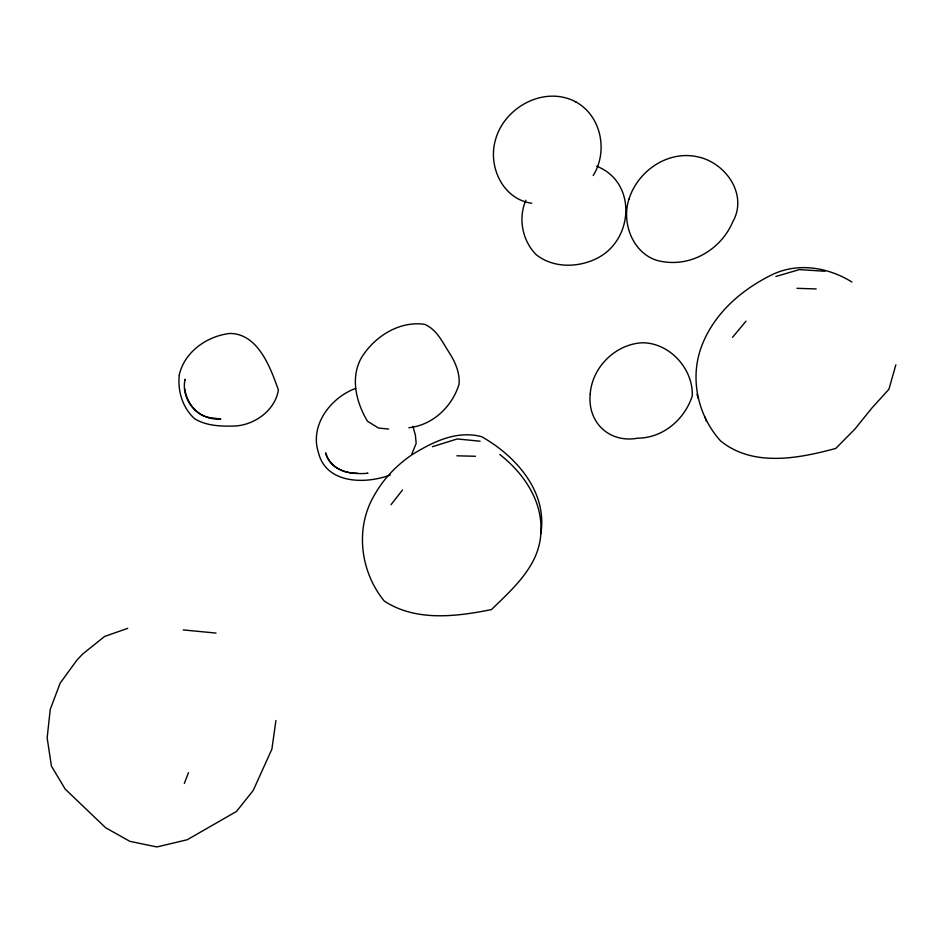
<?xml version="1.0" encoding="UTF-8"?>
<svg xmlns="http://www.w3.org/2000/svg" width="943" height="943" viewBox="0 0 943 943"><rect width="100%" height="100%" fill="white"/><g stroke="black" fill="none" stroke-linecap="round" stroke-linejoin="round"><path stroke-width="1.41" d="M540.822 533.667C547.647 491.645 515.927 456.094 481.708 436.727C456.506 429.937 432.318 442.149 411.384 455.127C396.473 465.512 383.695 478.643 374.748 494.533C354.662 527.62 360.12 571.658 384.296 601.08C415.91 621.743 456.329 616.663 491.421 609.591C512.98 588.68 539.101 565.812 540.822 533.667C543.203 501.652 524.06 473.527 499.814 454.502M275.922 720.546L271.89 749.131L253.243 790.411L236.493 811.44L187.209 839.753L156.903 846.955L129.886 841.345L105.604 827.718L65.15 789.055L51.405 766.058L47.15 737.862L50.238 709.466L60.14 683.168L76.937 660.088L82.678 654.029L104.59 636.454L127.718 628.344M575.489 101.738L575.819 101.879C601.386 115.942 608.294 151.375 593.182 175.528M184.84 380.288L185.04 379.286C180.419 400.952 199.197 420.743 220.803 419.034L208.733 417.513M895.85 364.835L888.919 389.294L871.91 408.001L854.971 429.006L835.793 448.42C798.686 458.498 752.962 467.386 720.499 440.852C697.997 415.78 689.651 379.322 701.191 347.354C713.474 313.736 741.717 289.265 773.331 274.107C798.969 262.378 828.614 267.506 851.953 282.051M184.333 783.444L188.494 772.659M525.876 200.27C517.966 218.281 522.304 240.783 536.225 254.716C553.741 268.602 579.285 267.8 598.392 257.616C633.896 238.461 636.655 181.869 596.636 166.216M411.832 454.031L416.146 443.458L415.439 435.36L412.904 426.319M391.015 504.694L402.52 489.971M732.546 337.299L746.019 321.15M355.688 388.375C330.616 397.592 309.363 425.387 318.51 452.817C326.266 484.183 365.754 484.289 390.331 474.954M432.389 446.711L457.272 438.943L480.117 441.218M775.877 276.476L799.44 269.58L824.842 271.266M408.908 427.721C432.719 425.187 452.18 406.692 459.052 384.225C459.936 373.357 455.669 363.067 450.094 353.979C442.797 343.099 437.446 329.755 424.598 324.333C399.313 320.679 374.536 336.51 361.523 357.574C350.006 377.742 356.206 402.496 367.511 421.285L378.638 428.087L388.634 429.065M367.31 473.303L367.994 473.233C351.503 474.848 330.521 471.571 325.641 452.864C329.696 466.761 343.641 473.787 357.421 473.233M456.884 455.811L475.484 456.271M796.965 288.31L816.155 288.947M575.819 101.879C544.3 85.129 503.715 107.278 495.264 140.637C487.932 166.923 503.02 199.362 531.758 203.252M183.201 629.924L216.041 633.083M209.299 417.584C195.319 415.144 186.773 402.083 184.793 388.834M696.96 394.351L698.374 398.382M704.951 417.006L706.484 421.38M179.3 374.842C177.473 390.909 182.565 408.048 194.871 418.928C206.871 426.036 221.016 426.389 234.571 426.047C254.539 425.152 275.203 410.264 278.385 389.966C270.441 367.57 258.087 333.657 229.939 333.445C207.271 335.967 184.51 351.727 179.3 374.842M590.224 393.974C587.3 422.452 609.308 443.387 637.668 438.189C663.023 438.024 684.477 419.576 692.233 396.107C693.588 369.055 669.459 342.533 642.112 342.781C615.437 344.207 592.051 367.334 590.224 393.974M629.005 199.032C620.494 224.623 634.863 258.37 663.636 261.765C692.692 266.28 721.301 248.716 732.676 222.018C748.424 194.482 725.367 162.055 696.83 156.644C667.42 150.515 637.739 171.131 629.005 199.032"/></g></svg>
